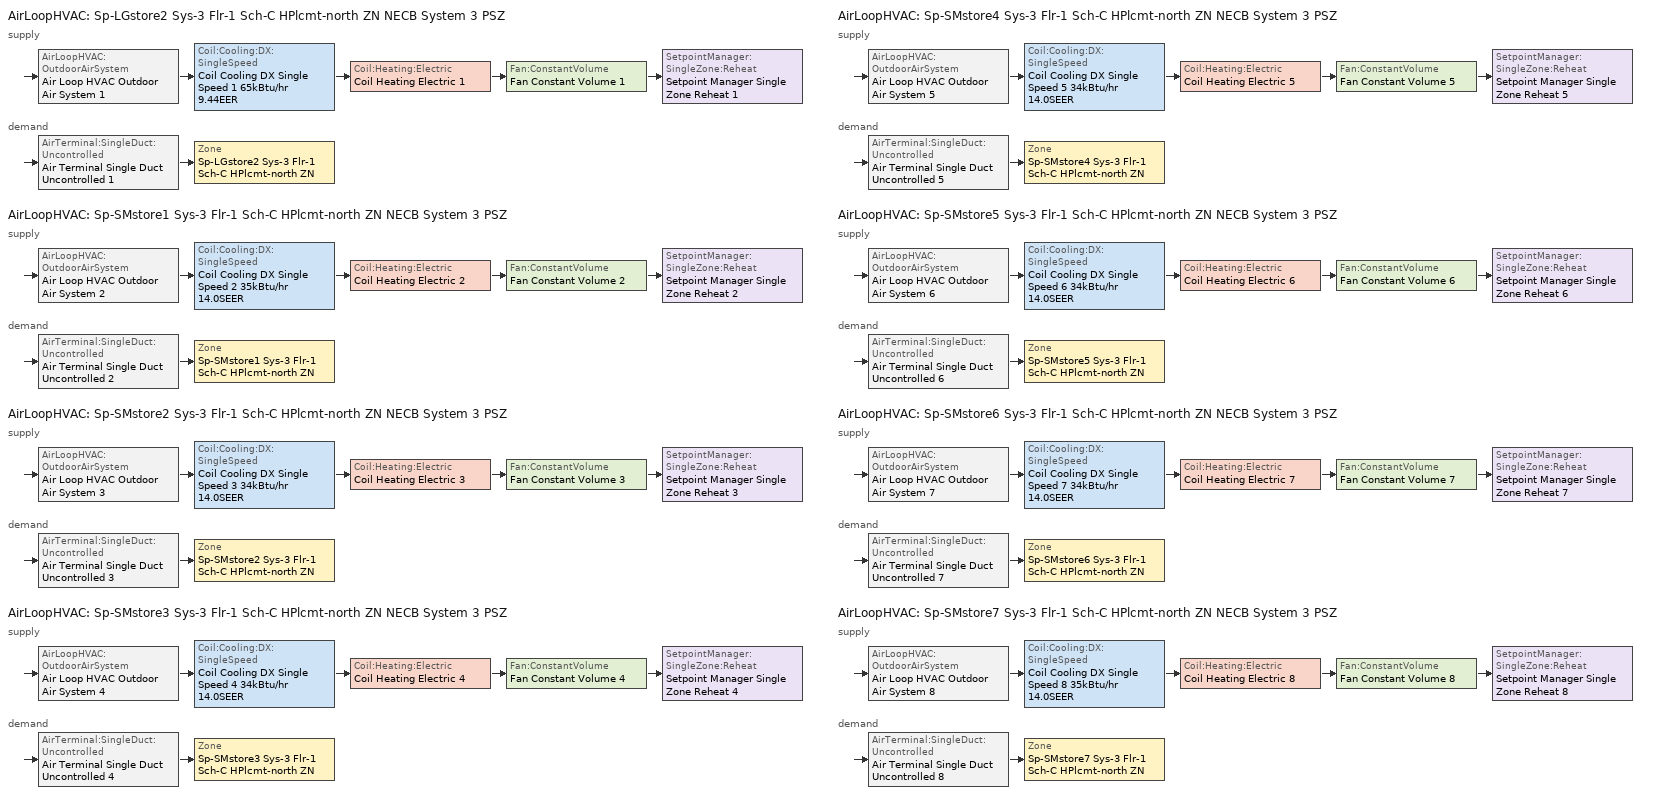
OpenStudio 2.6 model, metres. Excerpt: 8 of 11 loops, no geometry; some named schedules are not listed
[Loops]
AirLoopHVAC 'Sp-LGstore2 Sys-3 Flr-1 Sch-C HPlcmt-north ZN NECB System 3 PSZ'
 supply: AirLoopHVAC:OutdoorAirSystem 'Air Loop HVAC Outdoor Air System 1' > Coil:Cooling:DX:SingleSpeed 'Coil Cooling DX Single Speed 1 65kBtu/hr 9.44EER' > Coil:Heating:Electric 'Coil Heating Electric 1' > Fan:ConstantVolume 'Fan Constant Volume 1' > SetpointManager:SingleZone:Reheat 'Setpoint Manager Single Zone Reheat 1'
 demand: AirTerminal:SingleDuct:Uncontrolled 'Air Terminal Single Duct Uncontrolled 1' > Zone 'Sp-LGstore2 Sys-3 Flr-1 Sch-C HPlcmt-north ZN'
AirLoopHVAC 'Sp-SMstore1 Sys-3 Flr-1 Sch-C HPlcmt-north ZN NECB System 3 PSZ'
 supply: AirLoopHVAC:OutdoorAirSystem 'Air Loop HVAC Outdoor Air System 2' > Coil:Cooling:DX:SingleSpeed 'Coil Cooling DX Single Speed 2 35kBtu/hr 14.0SEER' > Coil:Heating:Electric 'Coil Heating Electric 2' > Fan:ConstantVolume 'Fan Constant Volume 2' > SetpointManager:SingleZone:Reheat 'Setpoint Manager Single Zone Reheat 2'
 demand: AirTerminal:SingleDuct:Uncontrolled 'Air Terminal Single Duct Uncontrolled 2' > Zone 'Sp-SMstore1 Sys-3 Flr-1 Sch-C HPlcmt-north ZN'
AirLoopHVAC 'Sp-SMstore2 Sys-3 Flr-1 Sch-C HPlcmt-north ZN NECB System 3 PSZ'
 supply: AirLoopHVAC:OutdoorAirSystem 'Air Loop HVAC Outdoor Air System 3' > Coil:Cooling:DX:SingleSpeed 'Coil Cooling DX Single Speed 3 34kBtu/hr 14.0SEER' > Coil:Heating:Electric 'Coil Heating Electric 3' > Fan:ConstantVolume 'Fan Constant Volume 3' > SetpointManager:SingleZone:Reheat 'Setpoint Manager Single Zone Reheat 3'
 demand: AirTerminal:SingleDuct:Uncontrolled 'Air Terminal Single Duct Uncontrolled 3' > Zone 'Sp-SMstore2 Sys-3 Flr-1 Sch-C HPlcmt-north ZN'
AirLoopHVAC 'Sp-SMstore3 Sys-3 Flr-1 Sch-C HPlcmt-north ZN NECB System 3 PSZ'
 supply: AirLoopHVAC:OutdoorAirSystem 'Air Loop HVAC Outdoor Air System 4' > Coil:Cooling:DX:SingleSpeed 'Coil Cooling DX Single Speed 4 34kBtu/hr 14.0SEER' > Coil:Heating:Electric 'Coil Heating Electric 4' > Fan:ConstantVolume 'Fan Constant Volume 4' > SetpointManager:SingleZone:Reheat 'Setpoint Manager Single Zone Reheat 4'
 demand: AirTerminal:SingleDuct:Uncontrolled 'Air Terminal Single Duct Uncontrolled 4' > Zone 'Sp-SMstore3 Sys-3 Flr-1 Sch-C HPlcmt-north ZN'
AirLoopHVAC 'Sp-SMstore4 Sys-3 Flr-1 Sch-C HPlcmt-north ZN NECB System 3 PSZ'
 supply: AirLoopHVAC:OutdoorAirSystem 'Air Loop HVAC Outdoor Air System 5' > Coil:Cooling:DX:SingleSpeed 'Coil Cooling DX Single Speed 5 34kBtu/hr 14.0SEER' > Coil:Heating:Electric 'Coil Heating Electric 5' > Fan:ConstantVolume 'Fan Constant Volume 5' > SetpointManager:SingleZone:Reheat 'Setpoint Manager Single Zone Reheat 5'
 demand: AirTerminal:SingleDuct:Uncontrolled 'Air Terminal Single Duct Uncontrolled 5' > Zone 'Sp-SMstore4 Sys-3 Flr-1 Sch-C HPlcmt-north ZN'
AirLoopHVAC 'Sp-SMstore5 Sys-3 Flr-1 Sch-C HPlcmt-north ZN NECB System 3 PSZ'
 supply: AirLoopHVAC:OutdoorAirSystem 'Air Loop HVAC Outdoor Air System 6' > Coil:Cooling:DX:SingleSpeed 'Coil Cooling DX Single Speed 6 34kBtu/hr 14.0SEER' > Coil:Heating:Electric 'Coil Heating Electric 6' > Fan:ConstantVolume 'Fan Constant Volume 6' > SetpointManager:SingleZone:Reheat 'Setpoint Manager Single Zone Reheat 6'
 demand: AirTerminal:SingleDuct:Uncontrolled 'Air Terminal Single Duct Uncontrolled 6' > Zone 'Sp-SMstore5 Sys-3 Flr-1 Sch-C HPlcmt-north ZN'
AirLoopHVAC 'Sp-SMstore6 Sys-3 Flr-1 Sch-C HPlcmt-north ZN NECB System 3 PSZ'
 supply: AirLoopHVAC:OutdoorAirSystem 'Air Loop HVAC Outdoor Air System 7' > Coil:Cooling:DX:SingleSpeed 'Coil Cooling DX Single Speed 7 34kBtu/hr 14.0SEER' > Coil:Heating:Electric 'Coil Heating Electric 7' > Fan:ConstantVolume 'Fan Constant Volume 7' > SetpointManager:SingleZone:Reheat 'Setpoint Manager Single Zone Reheat 7'
 demand: AirTerminal:SingleDuct:Uncontrolled 'Air Terminal Single Duct Uncontrolled 7' > Zone 'Sp-SMstore6 Sys-3 Flr-1 Sch-C HPlcmt-north ZN'
AirLoopHVAC 'Sp-SMstore7 Sys-3 Flr-1 Sch-C HPlcmt-north ZN NECB System 3 PSZ'
 supply: AirLoopHVAC:OutdoorAirSystem 'Air Loop HVAC Outdoor Air System 8' > Coil:Cooling:DX:SingleSpeed 'Coil Cooling DX Single Speed 8 35kBtu/hr 14.0SEER' > Coil:Heating:Electric 'Coil Heating Electric 8' > Fan:ConstantVolume 'Fan Constant Volume 8' > SetpointManager:SingleZone:Reheat 'Setpoint Manager Single Zone Reheat 8'
 demand: AirTerminal:SingleDuct:Uncontrolled 'Air Terminal Single Duct Uncontrolled 8' > Zone 'Sp-SMstore7 Sys-3 Flr-1 Sch-C HPlcmt-north ZN'
[Sizing:Zone] Zone Cooling Design Supply Air Temperature Input Method=SupplyAirTemperature; Zone Cooling Design Supply Air Temperature {C}=13; Zone Cooling Design Supply Air Temperature Difference {deltaC}=11.11; Zone Heating Design Supply Air Temperature Input Method=SupplyAirTemperature; Zone Heating Design Supply Air Temperature {C}=43; Zone Heating Design Supply Air Temperature Difference {deltaC}=11.11; Zone Cooling Design Supply Air Humidity Ratio {kg-H2O/kg-air}=0.0085; Zone Heating Design Supply Air Humidity Ratio {kg-H2O/kg-air}=0.008; Zone Heating Sizing Factor=1.3; Zone Cooling Sizing Factor=1.1; Cooling Design Air Flow Method=DesignDay; Heating Design Air Flow Method=DesignDay; Account for Dedicated Outdoor Air System=No; Dedicated Outdoor Air System Control Strategy=NeutralSupplyAir; Dedicated Outdoor Air Low Setpoint Temperature for Design {C}=autosize; Dedicated Outdoor Air High Setpoint Temperature for Design {C}=autosize
Sp-LGstore2 Sys-3 Flr-1 Sch-C HPlcmt-north ZN; Sp-SMstore1 Sys-3 Flr-1 Sch-C HPlcmt-north ZN; Sp-SMstore2 Sys-3 Flr-1 Sch-C HPlcmt-north ZN; Sp-SMstore3 Sys-3 Flr-1 Sch-C HPlcmt-north ZN; Sp-SMstore4 Sys-3 Flr-1 Sch-C HPlcmt-north ZN; Sp-SMstore5 Sys-3 Flr-1 Sch-C HPlcmt-north ZN; Sp-SMstore6 Sys-3 Flr-1 Sch-C HPlcmt-north ZN; Sp-SMstore7 Sys-3 Flr-1 Sch-C HPlcmt-north ZN
[Zone equipment]
Sp-LGstore2 Sys-3 Flr-1 Sch-C HPlcmt-north ZN: Air Terminal Single Duct Uncontrolled 1, Zone HVAC Baseboard Convective Electric 1
Sp-SMstore1 Sys-3 Flr-1 Sch-C HPlcmt-north ZN: Air Terminal Single Duct Uncontrolled 2, Zone HVAC Baseboard Convective Electric 2
Sp-SMstore2 Sys-3 Flr-1 Sch-C HPlcmt-north ZN: Air Terminal Single Duct Uncontrolled 3, Zone HVAC Baseboard Convective Electric 3
Sp-SMstore3 Sys-3 Flr-1 Sch-C HPlcmt-north ZN: Air Terminal Single Duct Uncontrolled 4, Zone HVAC Baseboard Convective Electric 4
Sp-SMstore4 Sys-3 Flr-1 Sch-C HPlcmt-north ZN: Air Terminal Single Duct Uncontrolled 5, Zone HVAC Baseboard Convective Electric 5
Sp-SMstore5 Sys-3 Flr-1 Sch-C HPlcmt-north ZN: Air Terminal Single Duct Uncontrolled 6, Zone HVAC Baseboard Convective Electric 6
Sp-SMstore6 Sys-3 Flr-1 Sch-C HPlcmt-north ZN: Air Terminal Single Duct Uncontrolled 7, Zone HVAC Baseboard Convective Electric 7
Sp-SMstore7 Sys-3 Flr-1 Sch-C HPlcmt-north ZN: Air Terminal Single Duct Uncontrolled 8, Zone HVAC Baseboard Convective Electric 8
[AirLoopHVAC] Design Supply Air Flow Rate {m3/s}=AutoSize
Name | Availability Schedule
Sp-LGstore2 Sys-3 Flr-1 Sch-C HPlcmt-north ZN NECB System 3 PSZ | Sp-LGstore2 Sys-3 Flr-1 Sch-C HPlcmt-north ZN NECB System 3 PSZ Occ Sch
Sp-SMstore1 Sys-3 Flr-1 Sch-C HPlcmt-north ZN NECB System 3 PSZ | Sp-SMstore1 Sys-3 Flr-1 Sch-C HPlcmt-north ZN NECB System 3 PSZ Occ Sch
Sp-SMstore2 Sys-3 Flr-1 Sch-C HPlcmt-north ZN NECB System 3 PSZ | Sp-SMstore2 Sys-3 Flr-1 Sch-C HPlcmt-north ZN NECB System 3 PSZ Occ Sch
Sp-SMstore3 Sys-3 Flr-1 Sch-C HPlcmt-north ZN NECB System 3 PSZ | Sp-SMstore3 Sys-3 Flr-1 Sch-C HPlcmt-north ZN NECB System 3 PSZ Occ Sch
Sp-SMstore4 Sys-3 Flr-1 Sch-C HPlcmt-north ZN NECB System 3 PSZ | Sp-SMstore4 Sys-3 Flr-1 Sch-C HPlcmt-north ZN NECB System 3 PSZ Occ Sch
Sp-SMstore5 Sys-3 Flr-1 Sch-C HPlcmt-north ZN NECB System 3 PSZ | Sp-SMstore5 Sys-3 Flr-1 Sch-C HPlcmt-north ZN NECB System 3 PSZ Occ Sch
Sp-SMstore6 Sys-3 Flr-1 Sch-C HPlcmt-north ZN NECB System 3 PSZ | Sp-SMstore6 Sys-3 Flr-1 Sch-C HPlcmt-north ZN NECB System 3 PSZ Occ Sch
Sp-SMstore7 Sys-3 Flr-1 Sch-C HPlcmt-north ZN NECB System 3 PSZ | Sp-SMstore7 Sys-3 Flr-1 Sch-C HPlcmt-north ZN NECB System 3 PSZ Occ Sch
[Sizing:System] Type of Load to Size On=Sensible; Design Outdoor Air Flow Rate {m3/s}=Autosize; Minimum System Air Flow Ratio=1; Preheat Design Temperature {C}=7; Preheat Design Humidity Ratio {kg-H2O/kg-Air}=0.008; Precool Design Temperature {C}=13; Precool Design Humidity Ratio {kg-H2O/kg-Air}=0.008; Central Cooling Design Supply Air Temperature {C}=13; Central Heating Design Supply Air Temperature {C}=43; Sizing Option=NonCoincident; 100% Outdoor Air in Cooling=No; 100% Outdoor Air in Heating=No; Central Cooling Design Supply Air Humidity Ratio {kg-H2O/kg-Air}=0.0085; Central Heating Design Supply Air Humidity Ratio {kg-H2O/kg-Air}=0.008; Cooling Design Air Flow Method=DesignDay; Cooling Design Air Flow Rate {m3/s}=0; Heating Design Air Flow Method=DesignDay; Heating Design Air Flow Rate {m3/s}=0; System Outdoor Air Method=ZoneSum; Zone Maximum Outdoor Air Fraction=1; Cooling Supply Air Flow Rate Per Floor Area {m3/s-m2}=0.00996765; Cooling Fraction of Autosized Cooling Supply Air Flow Rate=1; Cooling Supply Air Flow Rate Per Unit Cooling Capacity {m3/s-W}=3.94755e-05; Heating Supply Air Flow Rate Per Floor Area {m3/s-m2}=0.00996765; Heating Fraction of Autosized Heating Supply Air Flow Rate=1; Heating Fraction of Autosized Cooling Supply Air Flow Rate=1; Heating Supply Air Flow Rate Per Unit Heating Capacity {m3/s-W}=3.15882e-05; Cooling Design Capacity Method=CoolingDesignCapacity; Cooling Design Capacity {W}=autosize; Cooling Design Capacity Per Floor Area {W/m2}=234.7; Fraction of Autosized Cooling Design Capacity=1; Heating Design Capacity Method=HeatingDesignCapacity; Heating Design Capacity {W}=autosize; Heating Design Capacity Per Floor Area {W/m2}=157; Fraction of Autosized Heating Design Capacity=1; Central Cooling Capacity Control Method=OnOff
Sp-LGstore2 Sys-3 Flr-1 Sch-C HPlcmt-north ZN NECB System 3 PSZ; Sp-SMstore1 Sys-3 Flr-1 Sch-C HPlcmt-north ZN NECB System 3 PSZ; Sp-SMstore2 Sys-3 Flr-1 Sch-C HPlcmt-north ZN NECB System 3 PSZ; Sp-SMstore3 Sys-3 Flr-1 Sch-C HPlcmt-north ZN NECB System 3 PSZ; Sp-SMstore4 Sys-3 Flr-1 Sch-C HPlcmt-north ZN NECB System 3 PSZ; Sp-SMstore5 Sys-3 Flr-1 Sch-C HPlcmt-north ZN NECB System 3 PSZ; Sp-SMstore6 Sys-3 Flr-1 Sch-C HPlcmt-north ZN NECB System 3 PSZ; Sp-SMstore7 Sys-3 Flr-1 Sch-C HPlcmt-north ZN NECB System 3 PSZ
[Fan:ConstantVolume] Availability Schedule=Always On Discrete; Fan Efficiency=0.39975; Pressure Rise {Pa}=640; Maximum Flow Rate {m3/s}=AutoSize; Motor Efficiency=0.615
Fan Constant Volume 1; Fan Constant Volume 2; Fan Constant Volume 3; Fan Constant Volume 4; Fan Constant Volume 5; Fan Constant Volume 6; Fan Constant Volume 7; Fan Constant Volume 8
[Coil:Heating:Electric] Availability Schedule=Always On Discrete
Coil Heating Electric 1; Coil Heating Electric 2; Coil Heating Electric 3; Coil Heating Electric 4; Coil Heating Electric 5; Coil Heating Electric 6; Coil Heating Electric 7; Coil Heating Electric 8
[Coil:Cooling:DX:SingleSpeed] Availability Schedule=Always On Discrete; Rated Total Cooling Capacity {W}=autosize; Rated Sensible Heat Ratio=autosize; Rated Air Flow Rate {m3/s}=autosize; Rated Evaporator Fan Power Per Volume Flow Rate {W/(m3/s)}=773.3; Total Cooling Capacity Function of Temperature Curve=DXCOOL-NECB2011-REF-CAPFT; Total Cooling Capacity Function of Flow Fraction Curve=DXCOOL-NECB2011-REF-CAPFFLOW; Energy Input Ratio Function of Temperature Curve=DXCOOL-NECB2011-REF-COOLEIRFT; Energy Input Ratio Function of Flow Fraction Curve=DXCOOL-NECB2011-REF-COOLEIRFFLOW; Part Load Fraction Correlation Curve=DXCOOL-NECB2011-REF-COOLPLFFPLR; Condenser Type=AirCooled; Evaporative Condenser Effectiveness=0; Evaporative Condenser Air Flow Rate {m3/s}=Autosize; Evaporative Condenser Pump Rated Power Consumption {W}=Autosize; Crankcase Heater Capacity {W}=0; Maximum Outdoor Dry-Bulb Temperature for Crankcase Heater Operation {C}=0; Basin Heater Capacity {W/K}=0; Basin Heater Setpoint Temperature {C}=10
Name | Rated COP {W/W}
Coil Cooling DX Single Speed 1 65kBtu/hr 9.44EER | 3.23897
Coil Cooling DX Single Speed 2 35kBtu/hr 14.0SEER; Coil Cooling DX Single Speed 3 34kBtu/hr 14.0SEER; Coil Cooling DX Single Speed 4 34kBtu/hr 14.0SEER; Coil Cooling DX Single Speed 5 34kBtu/hr 14.0SEER; Coil Cooling DX Single Speed 6 34kBtu/hr 14.0SEER; Coil Cooling DX Single Speed 7 34kBtu/hr 14.0SEER; Coil Cooling DX Single Speed 8 35kBtu/hr 14.0SEER | 3.8248
[Controller:OutdoorAir] Minimum Outdoor Air Flow Rate {m3/s}=autosize; Maximum Outdoor Air Flow Rate {m3/s}=Autosize; Economizer Control Type=NoEconomizer; Economizer Control Action Type=ModulateFlow; Economizer Maximum Limit Dry-Bulb Temperature {C}=28; Economizer Maximum Limit Enthalpy {J/kg}=64000; Economizer Minimum Limit Dry-Bulb Temperature {C}=-100; Lockout Type=NoLockout; Minimum Limit Type=FixedMinimum; High Humidity Control=No; Heat Recovery Bypass Control Type=BypassWhenOAFlowGreaterThanMinimum
Name | Minimum Outdoor Air Schedule | Controller Mechanical Ventilation
Controller Outdoor Air 1 | Sp-LGstore2 Sys-3 Flr-1 Sch-C HPlcmt-north ZN NECB System 3 PSZ Occ Sch | Controller Mechanical Ventilation 1
Controller Outdoor Air 2 | Sp-SMstore1 Sys-3 Flr-1 Sch-C HPlcmt-north ZN NECB System 3 PSZ Occ Sch | Controller Mechanical Ventilation 2
Controller Outdoor Air 3 | Sp-SMstore2 Sys-3 Flr-1 Sch-C HPlcmt-north ZN NECB System 3 PSZ Occ Sch | Controller Mechanical Ventilation 3
Controller Outdoor Air 4 | Sp-SMstore3 Sys-3 Flr-1 Sch-C HPlcmt-north ZN NECB System 3 PSZ Occ Sch | Controller Mechanical Ventilation 4
Controller Outdoor Air 5 | Sp-SMstore4 Sys-3 Flr-1 Sch-C HPlcmt-north ZN NECB System 3 PSZ Occ Sch | Controller Mechanical Ventilation 5
Controller Outdoor Air 6 | Sp-SMstore5 Sys-3 Flr-1 Sch-C HPlcmt-north ZN NECB System 3 PSZ Occ Sch | Controller Mechanical Ventilation 6
Controller Outdoor Air 7 | Sp-SMstore6 Sys-3 Flr-1 Sch-C HPlcmt-north ZN NECB System 3 PSZ Occ Sch | Controller Mechanical Ventilation 7
Controller Outdoor Air 8 | Sp-SMstore7 Sys-3 Flr-1 Sch-C HPlcmt-north ZN NECB System 3 PSZ Occ Sch | Controller Mechanical Ventilation 8
[Controller:MechanicalVentilation] Availability Schedule=Always On Discrete; System Outdoor Air Method=ZoneSum
Controller Mechanical Ventilation 1; Controller Mechanical Ventilation 2; Controller Mechanical Ventilation 3; Controller Mechanical Ventilation 4; Controller Mechanical Ventilation 5; Controller Mechanical Ventilation 6; Controller Mechanical Ventilation 7; Controller Mechanical Ventilation 8
[AirLoopHVAC:OutdoorAirSystem]
Name | Controller
Air Loop HVAC Outdoor Air System 1 | Controller Outdoor Air 1
Air Loop HVAC Outdoor Air System 2 | Controller Outdoor Air 2
Air Loop HVAC Outdoor Air System 3 | Controller Outdoor Air 3
Air Loop HVAC Outdoor Air System 4 | Controller Outdoor Air 4
Air Loop HVAC Outdoor Air System 5 | Controller Outdoor Air 5
Air Loop HVAC Outdoor Air System 6 | Controller Outdoor Air 6
Air Loop HVAC Outdoor Air System 7 | Controller Outdoor Air 7
Air Loop HVAC Outdoor Air System 8 | Controller Outdoor Air 8
[SetpointManager:SingleZone:Reheat] Minimum Supply Air Temperature {C}=13; Maximum Supply Air Temperature {C}=43
Name | Control Zone
Setpoint Manager Single Zone Reheat 1 | Sp-LGstore2 Sys-3 Flr-1 Sch-C HPlcmt-north ZN
Setpoint Manager Single Zone Reheat 2 | Sp-SMstore1 Sys-3 Flr-1 Sch-C HPlcmt-north ZN
Setpoint Manager Single Zone Reheat 3 | Sp-SMstore2 Sys-3 Flr-1 Sch-C HPlcmt-north ZN
Setpoint Manager Single Zone Reheat 4 | Sp-SMstore3 Sys-3 Flr-1 Sch-C HPlcmt-north ZN
Setpoint Manager Single Zone Reheat 5 | Sp-SMstore4 Sys-3 Flr-1 Sch-C HPlcmt-north ZN
Setpoint Manager Single Zone Reheat 6 | Sp-SMstore5 Sys-3 Flr-1 Sch-C HPlcmt-north ZN
Setpoint Manager Single Zone Reheat 7 | Sp-SMstore6 Sys-3 Flr-1 Sch-C HPlcmt-north ZN
Setpoint Manager Single Zone Reheat 8 | Sp-SMstore7 Sys-3 Flr-1 Sch-C HPlcmt-north ZN
[AirTerminal:SingleDuct:Uncontrolled] Availability Schedule=Always On Discrete; Maximum Air Flow Rate {m3/s}=AutoSize
Air Terminal Single Duct Uncontrolled 1; Air Terminal Single Duct Uncontrolled 2; Air Terminal Single Duct Uncontrolled 3; Air Terminal Single Duct Uncontrolled 4; Air Terminal Single Duct Uncontrolled 5; Air Terminal Single Duct Uncontrolled 6; Air Terminal Single Duct Uncontrolled 7; Air Terminal Single Duct Uncontrolled 8
[ZoneHVAC:Baseboard:Convective:Electric] Availability Schedule=Always On Discrete; Nominal Capacity {W}=autosize; Efficiency=1
Zone HVAC Baseboard Convective Electric 1; Zone HVAC Baseboard Convective Electric 2; Zone HVAC Baseboard Convective Electric 3; Zone HVAC Baseboard Convective Electric 4; Zone HVAC Baseboard Convective Electric 5; Zone HVAC Baseboard Convective Electric 6; Zone HVAC Baseboard Convective Electric 7; Zone HVAC Baseboard Convective Electric 8
[Schedule:Ruleset]
Name | Default Day Schedule | Summer Design Day Schedule | Winter Design Day Schedule
Sp-LGstore2 Sys-3 Flr-1 Sch-C HPlcmt-north ZN NECB System 3 PSZ Occ Sch | Sp-LGstore2 Sys-3 Flr-1 Sch-C HPlcmt-north ZN NECB System 3 PSZ Occ Sch Default | Sp-LGstore2 Sys-3 Flr-1 Sch-C HPlcmt-north ZN NECB System 3 PSZ Occ Sch Summer Design Day | Sp-LGstore2 Sys-3 Flr-1 Sch-C HPlcmt-north ZN NECB System 3 PSZ Occ Sch Winter Design Day
Sp-SMstore1 Sys-3 Flr-1 Sch-C HPlcmt-north ZN NECB System 3 PSZ Occ Sch | Sp-SMstore1 Sys-3 Flr-1 Sch-C HPlcmt-north ZN NECB System 3 PSZ Occ Sch Default | Sp-SMstore1 Sys-3 Flr-1 Sch-C HPlcmt-north ZN NECB System 3 PSZ Occ Sch Summer Design Day | Sp-SMstore1 Sys-3 Flr-1 Sch-C HPlcmt-north ZN NECB System 3 PSZ Occ Sch Winter Design Day
Sp-SMstore2 Sys-3 Flr-1 Sch-C HPlcmt-north ZN NECB System 3 PSZ Occ Sch | Sp-SMstore2 Sys-3 Flr-1 Sch-C HPlcmt-north ZN NECB System 3 PSZ Occ Sch Default | Sp-SMstore2 Sys-3 Flr-1 Sch-C HPlcmt-north ZN NECB System 3 PSZ Occ Sch Summer Design Day | Sp-SMstore2 Sys-3 Flr-1 Sch-C HPlcmt-north ZN NECB System 3 PSZ Occ Sch Winter Design Day
Sp-SMstore3 Sys-3 Flr-1 Sch-C HPlcmt-north ZN NECB System 3 PSZ Occ Sch | Sp-SMstore3 Sys-3 Flr-1 Sch-C HPlcmt-north ZN NECB System 3 PSZ Occ Sch Default | Sp-SMstore3 Sys-3 Flr-1 Sch-C HPlcmt-north ZN NECB System 3 PSZ Occ Sch Summer Design Day | Sp-SMstore3 Sys-3 Flr-1 Sch-C HPlcmt-north ZN NECB System 3 PSZ Occ Sch Winter Design Day
Sp-SMstore4 Sys-3 Flr-1 Sch-C HPlcmt-north ZN NECB System 3 PSZ Occ Sch | Sp-SMstore4 Sys-3 Flr-1 Sch-C HPlcmt-north ZN NECB System 3 PSZ Occ Sch Default | Sp-SMstore4 Sys-3 Flr-1 Sch-C HPlcmt-north ZN NECB System 3 PSZ Occ Sch Summer Design Day | Sp-SMstore4 Sys-3 Flr-1 Sch-C HPlcmt-north ZN NECB System 3 PSZ Occ Sch Winter Design Day
Sp-SMstore5 Sys-3 Flr-1 Sch-C HPlcmt-north ZN NECB System 3 PSZ Occ Sch | Sp-SMstore5 Sys-3 Flr-1 Sch-C HPlcmt-north ZN NECB System 3 PSZ Occ Sch Default | Sp-SMstore5 Sys-3 Flr-1 Sch-C HPlcmt-north ZN NECB System 3 PSZ Occ Sch Summer Design Day | Sp-SMstore5 Sys-3 Flr-1 Sch-C HPlcmt-north ZN NECB System 3 PSZ Occ Sch Winter Design Day
Sp-SMstore6 Sys-3 Flr-1 Sch-C HPlcmt-north ZN NECB System 3 PSZ Occ Sch | Sp-SMstore6 Sys-3 Flr-1 Sch-C HPlcmt-north ZN NECB System 3 PSZ Occ Sch Default | Sp-SMstore6 Sys-3 Flr-1 Sch-C HPlcmt-north ZN NECB System 3 PSZ Occ Sch Summer Design Day | Sp-SMstore6 Sys-3 Flr-1 Sch-C HPlcmt-north ZN NECB System 3 PSZ Occ Sch Winter Design Day
Sp-SMstore7 Sys-3 Flr-1 Sch-C HPlcmt-north ZN NECB System 3 PSZ Occ Sch | Sp-SMstore7 Sys-3 Flr-1 Sch-C HPlcmt-north ZN NECB System 3 PSZ Occ Sch Default | Sp-SMstore7 Sys-3 Flr-1 Sch-C HPlcmt-north ZN NECB System 3 PSZ Occ Sch Summer Design Day | Sp-SMstore7 Sys-3 Flr-1 Sch-C HPlcmt-north ZN NECB System 3 PSZ Occ Sch Winter Design Day
[Schedule:Day]
Sp-LGstore2 Sys-3 Flr-1 Sch-C HPlcmt-north ZN NECB System 3 PSZ Occ Sch Default; Sp-LGstore2 Sys-3 Flr-1 Sch-C HPlcmt-north ZN NECB System 3 PSZ Occ Sch Winter Design Day; Sp-LGstore2 Sys-3 Flr-1 Sch-C HPlcmt-north ZN NECB System 3 PSZ Occ Sch Summer Design Day: 24, 0, 1
[Schedule:Rule]
Sp-LGstore2 Sys-3 Flr-1 Sch-C HPlcmt-north ZN NECB System 3 PSZ Occ Sch Monday Rule: Schedule Ruleset=Sp-LGstore2 Sys-3 Flr-1 Sch-C HPlcmt-north ZN NECB System 3 PSZ Occ Sch; Rule Order=6; Day Schedule=Sp-LGstore2 Sys-3 Flr-1 Sch-C HPlcmt-north ZN NECB System 3 PSZ Occ Sch Monday; Apply Monday=Yes; Date Specification Type=DateRange; Start Month=1; Start Day=1; End Month=12; End Day=25
[Schedule:Constant]
Always On Discrete: Value=1
[Curve:Biquadratic] Minimum Value of x=13; Maximum Value of x=24; Minimum Value of y=24; Maximum Value of y=46
Name | Coefficient1 Constant | Coefficient2 x | Coefficient3 x**2 | Coefficient4 y | Coefficient5 y**2 | Coefficient6 x*y
DXCOOL-NECB2011-REF-CAPFT | 0.867905 | 0.0142459 | 0.00055436 | -0.0075575 | 3.3e-05 | -0.0001918
DXCOOL-NECB2011-REF-COOLEIRFT | 0.116936 | 0.0284933 | -0.0004112 | 0.0214108 | 0.00016103 | -0.0006791
[Curve:Quadratic] Coefficient1 Constant=1; Coefficient2 x=0; Coefficient3 x**2=0; Minimum Value of x=0; Maximum Value of x=1
DXCOOL-NECB2011-REF-CAPFFLOW; DXCOOL-NECB2011-REF-COOLEIRFFLOW
[Curve:Cubic]
DXCOOL-NECB2011-REF-COOLPLFFPLR: Coefficient1 Constant=0.0277; Coefficient2 x=4.9151; Coefficient3 x**2=-8.184; Coefficient4 x**3=4.2702; Minimum Value of x=0.7; Maximum Value of x=1
